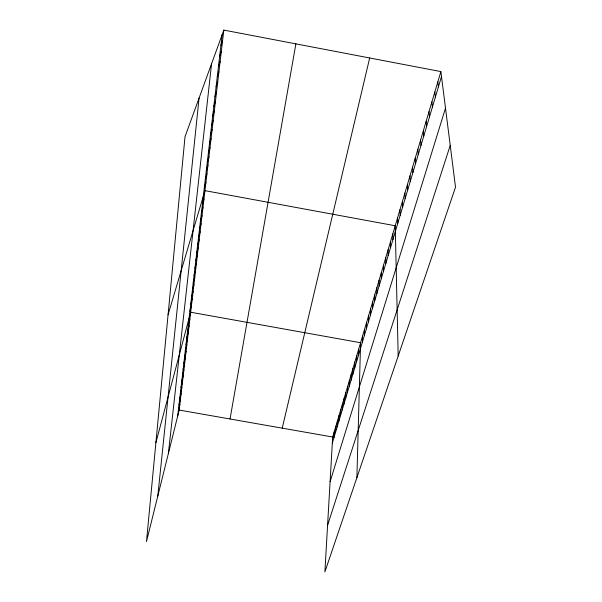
<?xml version="1.0" encoding="UTF-8"?>
<svg xmlns="http://www.w3.org/2000/svg" width="602" height="602" viewBox="0 0 602 602"><rect width="100%" height="100%" fill="white"/><g stroke="black" fill="none" stroke-linecap="round" stroke-linejoin="round"><path stroke-width="0.9" d="M379.072 286.131L379.087 280.231M376.882 293.49L376.92 287.568M374.722 300.744L374.775 294.807M372.593 307.9L372.661 301.941M370.493 314.951L370.576 308.976M368.416 321.904L368.522 315.915M366.377 328.767L366.498 322.762M364.36 335.532L364.496 329.512M362.374 342.199L362.524 336.164M356.888 477.672L360.583 342.734L190.676 312.227L155.895 442.673M358.483 355.278L358.664 349.22M356.572 361.682L356.768 355.616M354.691 368.003L354.894 361.922M352.832 374.241L353.05 368.153M350.996 380.396L351.229 374.301M349.19 386.476L349.438 380.374M347.399 392.474L347.663 386.364M345.638 398.396L345.909 392.278M343.9 404.235L344.178 398.118M342.177 410.007L342.47 403.882M340.484 415.704L340.785 409.571M338.806 421.332L339.122 415.199M337.15 426.893L337.474 420.753M335.517 432.379L335.856 426.231M333.907 437.797L334.245 431.649M440.875 71.585L332.665 437.007L324.892 571.9L455.518 187.154L440.875 71.585L223.824 30.1L185.017 136.684L146.482 541.559L179.178 410.06L223.824 30.1M157.792 496.078L199.059 98.103M168.357 453.599L211.573 63.744M177.695 416.042L222.176 34.638M230.039 418.984L295.875 43.871M282.225 428.15L369.673 57.98M178.343 410.489L179.832 404.506M179.659 399.171L181.164 393.196M178.997 404.868L180.495 398.885M180.329 393.399L181.842 387.432M181.706 381.645L183.219 375.693M181.014 387.56L182.526 381.6M183.106 369.59L184.633 363.653M182.398 375.656L183.919 369.711M183.828 363.442L185.356 357.513M185.288 350.906L186.823 344.999M184.551 357.212L186.086 351.297M186.033 344.51L187.576 338.617M187.553 331.469L189.103 325.599M186.793 338.031L188.336 332.153M188.328 324.809L189.886 318.955M189.916 311.226L191.474 305.402M191.541 297.268L193.114 291.473M190.721 304.296L192.286 298.487M192.377 290.134L193.949 284.37M193.219 282.91L194.8 277.161M194.077 275.573L195.658 269.846M194.943 268.138L196.523 262.434M195.823 260.591L197.411 254.917M196.711 252.938L198.306 247.287M197.622 245.172L199.217 239.543M198.54 237.293L200.135 231.695M199.473 229.294L201.076 223.726M200.421 221.182L202.024 215.636M201.377 212.942L202.987 207.434M202.355 204.575L203.965 199.104M168.071 314.763L204.958 190.646L395.221 225.758L398.185 356.023M332.312 443.155L441.499 76.514M204.319 187.726L205.937 182.323M205.312 179.238L206.93 173.873M206.313 170.622L207.938 165.294M207.336 161.878L208.962 156.595M330.092 481.705L445.503 108.127M208.367 152.991L210 147.753M209.421 143.976L211.054 138.776M210.489 134.81L212.13 129.663M211.573 125.502L213.213 120.408M327.578 525.283L450.228 145.383M212.679 116.051L214.32 111.009M213.8 106.449L215.441 101.46M214.937 96.681L216.585 91.752M216.095 86.763L217.743 81.895M217.269 76.68L218.917 71.871M218.466 66.431L220.114 61.682M219.677 56.009L221.333 51.328M220.919 45.413L222.567 40.801M179.178 410.06L332.665 437.007M437.835 81.857L438.422 86.854M434.847 91.956L435.397 97.012M431.905 101.896L432.424 107.005M429.008 111.671L429.489 116.841M426.163 121.288L426.615 126.51M423.356 130.754L423.778 136.029M420.595 140.07L420.986 145.398M417.878 149.243L418.239 154.616M415.207 158.273L415.538 163.691M412.573 167.16L412.882 172.623M409.985 175.919L410.255 181.42M407.426 184.536L407.682 190.081M404.913 193.031L405.138 198.615M402.437 201.399L402.64 207.013M399.999 209.639L400.172 215.29M397.591 217.758L397.741 223.44M392.813 233.892L392.918 239.634M390.442 241.899L390.525 247.678M388.102 249.792L388.17 255.594M385.799 257.566L385.844 263.398M383.534 265.234L383.557 271.088M381.292 272.789L381.299 278.666"/></g></svg>
